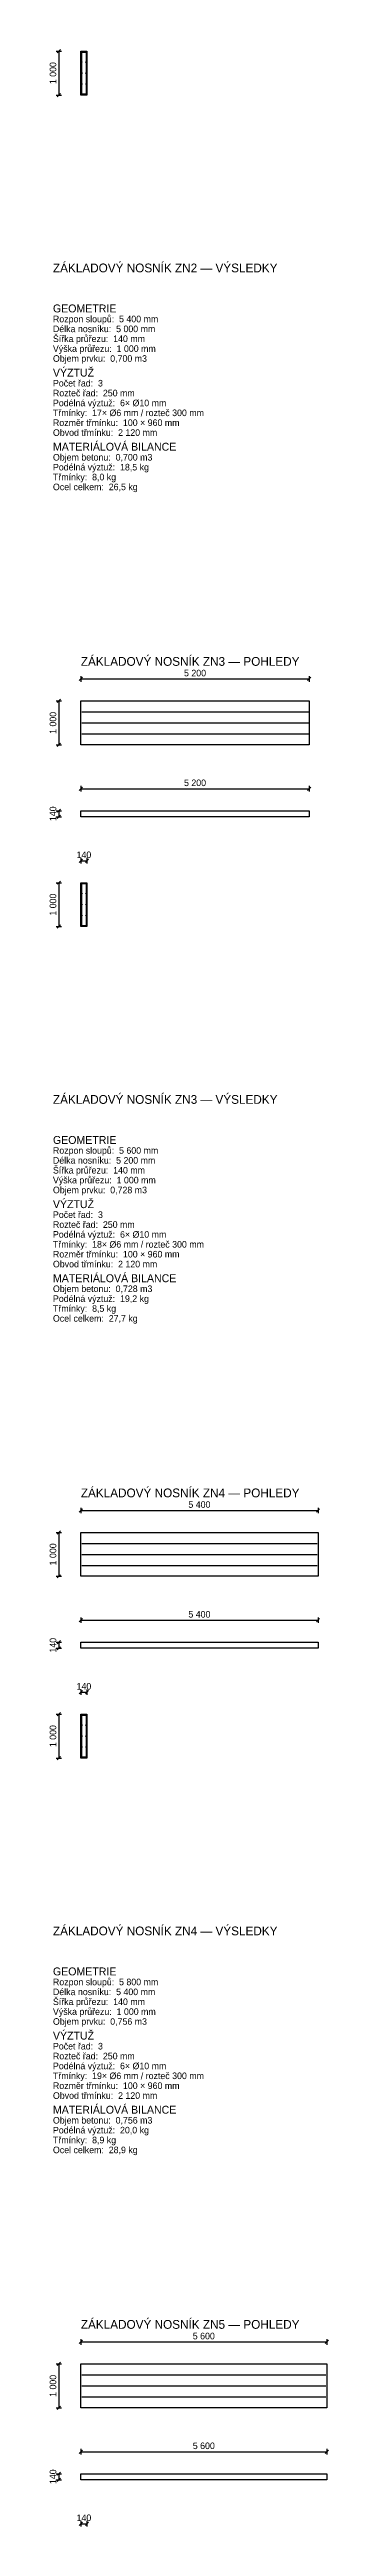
# Model space of a CAD drawing. Header units: millimetres. Extents: x -309 to 21690, y -1871722 to 127.
# Drawn here: x -77 to 6272, y -702728 to -646308 of the extents above; entities that cross this region are included whole.
import ezdxf
from ezdxf.enums import TextEntityAlignment as Align

# ---------------------------------------------------------------- set-up
doc = ezdxf.new("R2010")
doc.units = ezdxf.units.MM
for name, color, linetype in [('OPTICORS_BETON', 7, 'CONTINUOUS'), ('OPTICORS_KOTY', 3, 'CONTINUOUS'), ('OPTICORS_VYZTUZ', 1, 'CONTINUOUS')]:
    doc.layers.add(name, color=color, linetype=linetype)

msp = doc.modelspace()

# ---------------------------------------------------------------- linework, layer by layer
at = {"layer": 'OPTICORS_BETON'}
for points in [[(635, -646345), (775, -646345), (775, -647345), (635, -647345)], [(635, -661145), (5835, -661145), (5835, -662145), (635, -662145)], [(635, -663645), (5835, -663645), (5835, -663785), (635, -663785)], [(635, -665285), (775, -665285), (775, -666285), (635, -666285)], [(635, -680085), (6035, -680085), (6035, -681085), (635, -681085)], [(635, -682585), (6035, -682585), (6035, -682725), (635, -682725)], [(635, -684225), (775, -684225), (775, -685225), (635, -685225)], [(635, -699025), (6235, -699025), (6235, -700025), (635, -700025)], [(635, -701525), (6235, -701525), (6235, -701665), (635, -701665)]]:
    msp.add_lwpolyline(points, close=True, dxfattribs=at)
at = {"layer": 'OPTICORS_KOTY'}
for p, q in [((72.5, -646345), (197.5, -646345)), ((97.5, -646382.5), (172.5, -646307.5)), ((135, -646345), (135, -647345)), ((72.5, -647345), (197.5, -647345)), ((97.5, -647382.5), (172.5, -647307.5)), ((597.5, -660682.5), (672.5, -660607.5)), ((635, -660582.5), (635, -660707.5)), ((635, -660645), (5835, -660645)), ((5797.5, -660682.5), (5872.5, -660607.5)), ((5835, -660582.5), (5835, -660707.5)), ((72.5, -661145), (197.5, -661145)), ((97.5, -661182.5), (172.5, -661107.5)), ((135, -661145), (135, -662145)), ((72.5, -662145), (197.5, -662145)), ((97.5, -662182.5), (172.5, -662107.5)), ((597.5, -663182.5), (672.5, -663107.5)), ((635, -663082.5), (635, -663207.5)), ((635, -663145), (5835, -663145)), ((5797.5, -663182.5), (5872.5, -663107.5)), ((5835, -663082.5), (5835, -663207.5)), ((72.5, -663645), (197.5, -663645)), ((72.5, -663785), (197.5, -663785)), ((97.5, -663682.5), (172.5, -663607.5)), ((97.5, -663822.5), (172.5, -663747.5)), ((135, -663645), (135, -663785)), ((597.5, -664822.5), (672.5, -664747.5)), ((635, -664722.5), (635, -664847.5)), ((635, -664785), (775, -664785)), ((737.5, -664822.5), (812.5, -664747.5)), ((775, -664722.5), (775, -664847.5)), ((72.5, -665285), (197.5, -665285)), ((97.5, -665322.5), (172.5, -665247.5)), ((135, -665285), (135, -666285)), ((72.5, -666285), (197.5, -666285)), ((97.5, -666322.5), (172.5, -666247.5)), ((597.5, -679622.5), (672.5, -679547.5)), ((635, -679522.5), (635, -679647.5)), ((635, -679585), (6035, -679585)), ((5997.5, -679622.5), (6072.5, -679547.5)), ((6035, -679522.5), (6035, -679647.5)), ((72.5, -680085), (197.5, -680085)), ((97.5, -680122.5), (172.5, -680047.5)), ((135, -680085), (135, -681085)), ((72.5, -681085), (197.5, -681085)), ((97.5, -681122.5), (172.5, -681047.5)), ((597.5, -682122.5), (672.5, -682047.5)), ((635, -682022.5), (635, -682147.5)), ((635, -682085), (6035, -682085)), ((5997.5, -682122.5), (6072.5, -682047.5)), ((6035, -682022.5), (6035, -682147.5)), ((72.5, -682585), (197.5, -682585)), ((97.5, -682622.5), (172.5, -682547.5)), ((135, -682585), (135, -682725)), ((72.5, -682725), (197.5, -682725)), ((97.5, -682762.5), (172.5, -682687.5)), ((597.5, -683762.5), (672.5, -683687.5)), ((635, -683662.5), (635, -683787.5)), ((635, -683725), (775, -683725)), ((737.5, -683762.5), (812.5, -683687.5)), ((775, -683662.5), (775, -683787.5)), ((72.5, -684225), (197.5, -684225)), ((97.5, -684262.5), (172.5, -684187.5)), ((135, -684225), (135, -685225)), ((72.5, -685225), (197.5, -685225)), ((97.5, -685262.5), (172.5, -685187.5)), ((635, -698462.5), (635, -698587.5)), ((6235, -698462.5), (6235, -698587.5)), ((72.5, -699025), (197.5, -699025)), ((97.5, -699062.5), (172.5, -698987.5)), ((135, -699025), (135, -700025)), ((597.5, -698562.5), (672.5, -698487.5)), ((635, -698525), (6235, -698525)), ((6197.5, -698562.5), (6272.5, -698487.5)), ((72.5, -700025), (197.5, -700025)), ((97.5, -700062.5), (172.5, -699987.5)), ((597.5, -701062.5), (672.5, -700987.5)), ((635, -700962.5), (635, -701087.5)), ((635, -701025), (6235, -701025)), ((6197.5, -701062.5), (6272.5, -700987.5)), ((6235, -700962.5), (6235, -701087.5)), ((72.5, -701525), (197.5, -701525)), ((72.5, -701665), (197.5, -701665)), ((97.5, -701562.5), (172.5, -701487.5)), ((97.5, -701702.5), (172.5, -701627.5)), ((135, -701525), (135, -701665)), ((597.5, -702702.5), (672.5, -702627.5)), ((635, -702602.5), (635, -702727.5)), ((635, -702665), (775, -702665)), ((737.5, -702702.5), (812.5, -702627.5)), ((775, -702602.5), (775, -702727.5))]:
    msp.add_line(p, q, dxfattribs=at)
at = {"layer": 'OPTICORS_VYZTUZ'}
for p, q in [((655, -661395), (5815, -661395)), ((655, -661645), (5815, -661645)), ((655, -661895), (5815, -661895)), ((655, -680335), (6015, -680335)), ((655, -680585), (6015, -680585)), ((655, -680835), (6015, -680835)), ((655, -699275), (6215, -699275)), ((655, -699525), (6215, -699525)), ((655, -699775), (6215, -699775))]:
    msp.add_line(p, q, dxfattribs=at)
for points in [[(655, -646365), (755, -646365), (755, -647325), (655, -647325)], [(655, -665305), (755, -665305), (755, -666265), (655, -666265)], [(655, -684245), (755, -684245), (755, -685205), (655, -685205)]]:
    msp.add_lwpolyline(points, close=True, dxfattribs=at)
for centre in [(660, -646595), (660, -646845), (660, -647095), (750, -646595), (750, -646845), (750, -647095), (660, -665535), (750, -665535), (660, -665785), (660, -666035), (750, -665785), (750, -666035), (660, -684475), (660, -684725), (750, -684475), (750, -684725), (660, -684975), (750, -684975)]:
    msp.add_circle(centre, 5, dxfattribs=at)

# ---------------------------------------------------------------- texts
at = {"layer": 'OPTICORS_KOTY'}
for s, p in [('1 000', (0, -646845)), ('1 000', (0, -661645)), ('140', (0, -663715)), ('1 000', (0, -665785)), ('1 000', (0, -680585)), ('140', (0, -682655)), ('1 000', (0, -684725)), ('1 000', (0, -699525)), ('140', (0, -701595))]:
    msp.add_text(s, height=150, rotation=90, dxfattribs=at).set_placement(p, align=Align.MIDDLE)
for s, height, p in [('ZÁKLADOVÝ NOSNÍK ZN2 — VÝSLEDKY', 200, (0, -651382.5)), ('GEOMETRIE', 180, (0, -652295)), ('Rozpon sloupů:  5 400 mm', 150, (0, -652520)), ('Délka nosníku:  5 000 mm', 150, (0, -652745)), ('Výška průřezu:  1 000 mm', 150, (0, -653195)), ('Šířka průřezu:  140 mm', 150, (0, -652970)), ('Objem prvku:  0,700 m3', 150, (0, -653420)), ('VÝZTUŽ', 180, (0, -653757.5)), ('Počet řad:  3', 150, (0, -653982.5)), ('Rozteč řad:  250 mm', 150, (0, -654207.5)), ('Podélná výztuž:  6× %%c10 mm', 150, (0, -654432.5)), ('Třmínky:  17× %%c6 mm / rozteč 300 mm', 150, (0, -654657.5)), ('Obvod třmínku:  2 120 mm', 150, (0, -655107.5)), ('Rozměr třmínku:  100 × 960 mm', 150, (0, -654882.5)), ('Objem betonu:  0,700 m3', 150, (0, -655670)), ('MATERIÁLOVÁ BILANCE', 180, (0, -655445)), ('Třmínky:  8,0 kg', 150, (0, -656120)), ('Podélná výztuž:  18,5 kg', 150, (0, -655895)), ('Ocel celkem:  26,5 kg', 150, (0, -656345)), ('ZÁKLADOVÝ NOSNÍK ZN3 — POHLEDY', 200, (635, -660345)), ('ZÁKLADOVÝ NOSNÍK ZN3 — VÝSLEDKY', 200, (0, -670322.5)), ('GEOMETRIE', 180, (0, -671235)), ('Rozpon sloupů:  5 600 mm', 150, (0, -671460)), ('Výška průřezu:  1 000 mm', 150, (0, -672135)), ('Šířka průřezu:  140 mm', 150, (0, -671910)), ('Délka nosníku:  5 200 mm', 150, (0, -671685)), ('VÝZTUŽ', 180, (0, -672697.5)), ('Objem prvku:  0,728 m3', 150, (0, -672360)), ('Počet řad:  3', 150, (0, -672922.5)), ('Rozteč řad:  250 mm', 150, (0, -673147.5)), ('Třmínky:  18× %%c6 mm / rozteč 300 mm', 150, (0, -673597.5)), ('Podélná výztuž:  6× %%c10 mm', 150, (0, -673372.5)), ('Obvod třmínku:  2 120 mm', 150, (0, -674047.5)), ('Rozměr třmínku:  100 × 960 mm', 150, (0, -673822.5)), ('MATERIÁLOVÁ BILANCE', 180, (0, -674385)), ('Objem betonu:  0,728 m3', 150, (0, -674610)), ('Podélná výztuž:  19,2 kg', 150, (0, -674835)), ('Třmínky:  8,5 kg', 150, (0, -675060)), ('Ocel celkem:  27,7 kg', 150, (0, -675285)), ('ZÁKLADOVÝ NOSNÍK ZN4 — POHLEDY', 200, (635, -679285)), ('ZÁKLADOVÝ NOSNÍK ZN4 — VÝSLEDKY', 200, (0, -689262.5)), ('GEOMETRIE', 180, (0, -690175)), ('Rozpon sloupů:  5 800 mm', 150, (0, -690400)), ('Délka nosníku:  5 400 mm', 150, (0, -690625)), ('Výška průřezu:  1 000 mm', 150, (0, -691075)), ('Šířka průřezu:  140 mm', 150, (0, -690850)), ('Objem prvku:  0,756 m3', 150, (0, -691300)), ('VÝZTUŽ', 180, (0, -691637.5)), ('Počet řad:  3', 150, (0, -691862.5)), ('Rozteč řad:  250 mm', 150, (0, -692087.5)), ('Podélná výztuž:  6× %%c10 mm', 150, (0, -692312.5)), ('Třmínky:  19× %%c6 mm / rozteč 300 mm', 150, (0, -692537.5)), ('Obvod třmínku:  2 120 mm', 150, (0, -692987.5)), ('Rozměr třmínku:  100 × 960 mm', 150, (0, -692762.5)), ('Objem betonu:  0,756 m3', 150, (0, -693550)), ('MATERIÁLOVÁ BILANCE', 180, (0, -693325)), ('Třmínky:  8,9 kg', 150, (0, -694000)), ('Podélná výztuž:  20,0 kg', 150, (0, -693775)), ('Ocel celkem:  28,9 kg', 150, (0, -694225)), ('ZÁKLADOVÝ NOSNÍK ZN5 — POHLEDY', 200, (635, -698225))]:
    msp.add_text(s, height=height, dxfattribs=at).set_placement(p)
for s, p in [('5 200', (3235, -660510)), ('5 200', (3235, -663010)), ('140', (705, -664650)), ('5 400', (3335, -679450)), ('5 400', (3335, -681950)), ('140', (705, -683590)), ('5 600', (3435, -698390)), ('5 600', (3435, -700890)), ('140', (705, -702530))]:
    msp.add_text(s, height=150, dxfattribs=at).set_placement(p, align=Align.MIDDLE)

doc.saveas('drawing.dxf')
